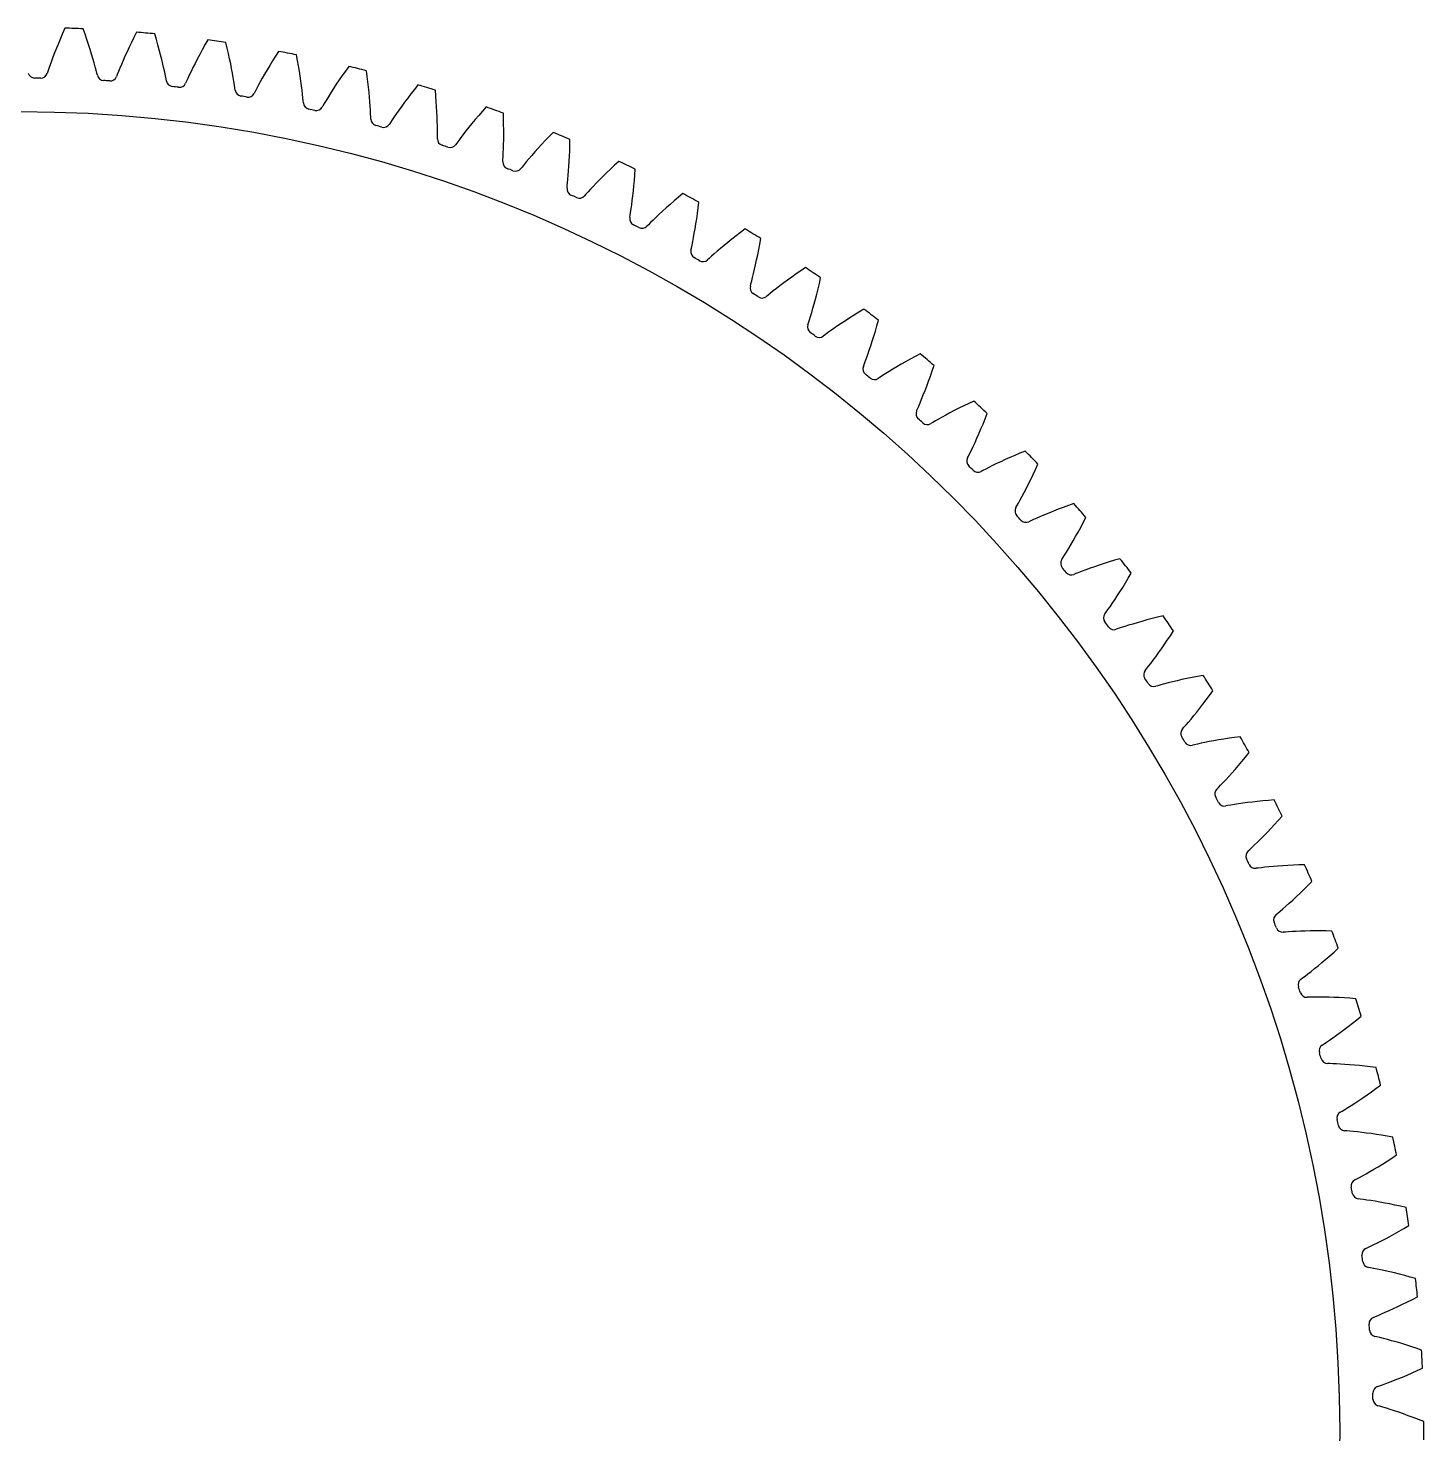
# Model space of a CAD drawing. Header units: millimetres. Extents: x -94 to 94, y -94 to 94.
# Drawn here: x 0.5 to 93.8, y -0.2 to 93.7 of the extents above; entities that cross this region are included whole.
import ezdxf

# ---------------------------------------------------------------- set-up
doc = ezdxf.new("R2010")
doc.units = ezdxf.units.MM

msp = doc.modelspace()

# ---------------------------------------------------------------- linework, layer by layer
at = {"layer": 'bore'}
msp.add_circle((0, 0), 88.125, dxfattribs=at)
at = {"layer": 'thin_ring_external'}
for p, q in [((2.678878, 93.01044), (2.54108, 92.680288)), ((2.82556, 93.351488), (2.678878, 93.01044)), ((2.981107, 93.702591), (2.82556, 93.351488)), ((4.328717, 93.293871), (4.200503, 93.65585)), ((4.448862, 92.942595), (4.328717, 93.293871)), ((7.588457, 93.085442), (7.424552, 92.752328)), ((7.761728, 93.428144), (7.588457, 93.085442)), ((9.086711, 92.951148), (8.977147, 93.319201)), ((2.292392, 92.056954), (2.18178, 91.766594)), ((2.412218, 92.362045), (2.292392, 92.056954)), ((2.54108, 92.680288), (2.412218, 92.362045)), ((4.560983, 92.602864), (4.448862, 92.942595)), ((4.665106, 92.27569), (4.560983, 92.602864)), ((4.761226, 91.962322), (4.665106, 92.27569)), ((7.125132, 92.118395), (6.989884, 91.81982)), ((7.270076, 92.429643), (7.125132, 92.118395)), ((7.424552, 92.752328), (7.270076, 92.429643)), ((9.188763, 92.594195), (9.086711, 92.951148)), ((9.28339, 92.249182), (9.188763, 92.594195)), ((9.370672, 91.917119), (9.28339, 92.249182)), ((12.150856, 92.252235), (11.980105, 91.937859)), ((12.331556, 92.576546), (12.150856, 92.252235)), ((12.5221, 92.909954), (12.331556, 92.576546)), ((13.820999, 92.365925), (13.730371, 92.739093)), ((13.904691, 92.004227), (13.820999, 92.365925)), ((17.249803, 92.149372), (17.042483, 91.826129)), ((1.989663, 91.239317), (1.909706, 91.009981)), ((2.080691, 91.49306), (1.989663, 91.239317)), ((2.18178, 91.766594), (2.080691, 91.49306)), ((4.849286, 91.664346), (4.761226, 91.962322)), ((4.92914, 91.383877), (4.849286, 91.664346)), ((5.000477, 91.12391), (4.92914, 91.383877)), ((5.062644, 90.889126), (5.000477, 91.12391)), ((6.749667, 91.267472), (6.645801, 91.018708)), ((6.864591, 91.535486), (6.749667, 91.267472)), ((6.989884, 91.81982), (6.864591, 91.535486)), ((9.450666, 91.599251), (9.370672, 91.917119)), ((9.523396, 91.297167), (9.450666, 91.599251)), ((9.588825, 91.012987), (9.523396, 91.297167)), ((11.669141, 91.343139), (11.529493, 91.065573)), ((11.819458, 91.634418), (11.669141, 91.343139)), ((11.980105, 91.937859), (11.819458, 91.634418)), ((13.981579, 91.654833), (13.904691, 92.004227)), ((14.051791, 91.318746), (13.981579, 91.654833)), ((14.11545, 90.997208), (14.051791, 91.318746)), ((16.65888, 91.20622), (16.482948, 90.911378)), ((16.84546, 91.511468), (16.65888, 91.20622)), ((17.042483, 91.826129), (16.84546, 91.511468)), ((18.519229, 91.539731), (18.447774, 91.917039)), ((18.584344, 91.174231), (18.519229, 91.539731)), ((18.643291, 90.821367), (18.584344, 91.174231)), ((21.932504, 91.148383), (21.708949, 90.836147)), ((1.843034, 90.813652), (1.79611, 90.679393)), ((1.909706, 91.009981), (1.843034, 90.813652)), ((5.114091, 90.68827), (5.062644, 90.889126)), ((5.1506, 90.550812), (5.114091, 90.68827)), ((6.477629, 90.601084), (6.42391, 90.469396)), ((6.554238, 90.793753), (6.477629, 90.601084)), ((6.645801, 91.018708), (6.554238, 90.793753)), ((9.646795, 90.749717), (9.588825, 91.012987)), ((9.696893, 90.512064), (9.646795, 90.749717)), ((9.738017, 90.308843), (9.696893, 90.512064)), ((9.76746, 90.169701), (9.738017, 90.308843)), ((11.181672, 90.340654), (11.095324, 90.152149)), ((11.284601, 90.56064), (11.181672, 90.340654)), ((11.401034, 90.803776), (11.284601, 90.56064)), ((11.529493, 91.065573), (11.401034, 90.803776)), ((14.172661, 90.691805), (14.11545, 90.997208)), ((14.223494, 90.404655), (14.172661, 90.691805)), ((14.267946, 90.138768), (14.223494, 90.404655)), ((16.164315, 90.358081), (16.022656, 90.103184)), ((16.317954, 90.628154), (16.164315, 90.358081)), ((16.482948, 90.911378), (16.317954, 90.628154)), ((18.696251, 90.482133), (18.643291, 90.821367)), ((18.743409, 90.157764), (18.696251, 90.482133)), ((18.784951, 89.849839), (18.743409, 90.157764)), ((21.294193, 90.236635), (21.103436, 89.95116)), ((21.496116, 90.531957), (21.294193, 90.236635)), ((21.708949, 90.836147), (21.496116, 90.531957)), ((23.169145, 90.474719), (23.117048, 90.855185)), ((23.215512, 90.106372), (23.169145, 90.474719)), ((11.095324, 90.152149), (11.034952, 90.023375)), ((14.305843, 89.898868), (14.267946, 90.138768)), ((14.336537, 89.693812), (14.305843, 89.898868)), ((14.358837, 89.553347), (14.336537, 89.693812)), ((15.684073, 89.468017), (15.617204, 89.342494)), ((15.779933, 89.651867), (15.684073, 89.468017)), ((15.893961, 89.866311), (15.779933, 89.651867)), ((16.022656, 90.103184), (15.893961, 89.866311)), ((18.821056, 89.560467), (18.784951, 89.849839)), ((18.851873, 89.292658), (18.821056, 89.560467)), ((18.877472, 89.051135), (18.851873, 89.292658)), ((20.756967, 89.414854), (20.602478, 89.167524)), ((20.924195, 89.67673), (20.756967, 89.414854)), ((21.103436, 89.95116), (20.924195, 89.67673)), ((23.256364, 89.750958), (23.215512, 90.106372)), ((23.291934, 89.409463), (23.256364, 89.750958)), ((23.322468, 89.083109), (23.291934, 89.409463)), ((26.090691, 89.316259), (25.873952, 89.031632)), ((26.318779, 89.609185), (26.090691, 89.316259)), ((26.557984, 89.909599), (26.318779, 89.609185)), ((27.758615, 89.17367), (27.726013, 89.556299)), ((18.897656, 88.844779), (18.877472, 89.051135)), ((18.912754, 88.703359), (18.897656, 88.844779)), ((20.231904, 88.550473), (20.158713, 88.428528)), ((20.337027, 88.729188), (20.231904, 88.550473)), ((20.461856, 88.93753), (20.337027, 88.729188)), ((20.602478, 89.167524), (20.461856, 88.93753)), ((23.348233, 88.773464), (23.322468, 89.083109)), ((23.369515, 88.482626), (23.348233, 88.773464)), ((23.386618, 88.213593), (23.369515, 88.482626)), ((25.475848, 88.49135), (25.295467, 88.238355)), ((25.668867, 88.75627), (25.475848, 88.49135)), ((25.873952, 89.031632), (25.668867, 88.75627)), ((27.786113, 88.803436), (27.758615, 89.17367)), ((27.808765, 88.446399), (27.786113, 88.803436)), ((27.826851, 88.103533), (27.808765, 88.446399)), ((31.114179, 88.43625), (30.859946, 88.148442)), ((23.399851, 87.971078), (23.386618, 88.213593)), ((23.409472, 87.763961), (23.399851, 87.971078)), ((23.41733, 87.621955), (23.409472, 87.763961)), ((24.726953, 87.401911), (24.647631, 87.283862)), ((24.841063, 87.575026), (24.726953, 87.401911)), ((24.976368, 87.776722), (24.841063, 87.575026)), ((25.12855, 87.999235), (24.976368, 87.776722)), ((25.295467, 88.238355), (25.12855, 87.999235)), ((27.840682, 87.776046), (27.826851, 88.103533)), ((27.850603, 87.465489), (27.840682, 87.776046)), ((27.857006, 87.173944), (27.850603, 87.465489)), ((30.386209, 87.594356), (30.167331, 87.329825)), ((30.617198, 87.867545), (30.386209, 87.594356)), ((30.859946, 88.148442), (30.617198, 87.867545)), ((32.275666, 87.639977), (32.262644, 88.023771)), ((32.284224, 87.268821), (32.275666, 87.639977)), ((27.86035, 86.904388), (27.857006, 87.173944)), ((27.860216, 86.454176), (27.861183, 86.661514)), ((27.860812, 86.311954), (27.860216, 86.454176)), ((27.861183, 86.661514), (27.86035, 86.904388)), ((29.589064, 86.601366), (29.425719, 86.386914)), ((29.767973, 86.831651), (29.589064, 86.601366)), ((29.961037, 87.075106), (29.767973, 86.831651)), ((30.167331, 87.329825), (29.961037, 87.075106)), ((32.288616, 86.911094), (32.284224, 87.268821)), ((32.286262, 86.239986), (32.289171, 86.567752)), ((32.289171, 86.567752), (32.288616, 86.911094)), ((35.320602, 86.457731), (35.063829, 86.189594)), ((35.589199, 86.732182), (35.320602, 86.457731)), ((29.157491, 86.025327), (29.072245, 85.911482)), ((29.280292, 86.19239), (29.157491, 86.025327)), ((29.425719, 86.386914), (29.280292, 86.19239)), ((32.261397, 85.368461), (32.271822, 85.637836)), ((32.271822, 85.637836), (32.280313, 85.929327)), ((32.280313, 85.929327), (32.286262, 86.239986)), ((34.587093, 85.675546), (34.368061, 85.431693)), ((34.819192, 85.928556), (34.587093, 85.675546)), ((35.063829, 86.189594), (34.819192, 85.928556)), ((36.684229, 85.149047), (36.698109, 85.506532)), ((36.698109, 85.506532), (36.708514, 85.877641)), ((36.708514, 85.877641), (36.715105, 86.2616)), ((32.231609, 84.776775), (32.238275, 84.918842)), ((32.238275, 84.918842), (32.249828, 85.125861)), ((32.249828, 85.125861), (32.261397, 85.368461)), ((33.643133, 84.584887), (33.511961, 84.424313)), ((33.798302, 84.771732), (33.643133, 84.584887)), ((33.972384, 84.977565), (33.798302, 84.771732)), ((34.162818, 85.198414), (33.972384, 84.977565)), ((34.368061, 85.431693), (34.162818, 85.198414)), ((36.647612, 84.478935), (36.667253, 84.806125)), ((36.667253, 84.806125), (36.684229, 85.149047)), ((39.689112, 84.541461), (39.418982, 84.286785)), ((39.971372, 84.801839), (39.689112, 84.541461)), ((33.511961, 84.424313), (33.421013, 84.31497)), ((36.554337, 83.368123), (36.578278, 83.609816)), ((36.578278, 83.609816), (36.602444, 83.878308)), ((36.602444, 83.878308), (36.625808, 84.168985)), ((36.625808, 84.168985), (36.647612, 84.478935)), ((38.91662, 83.79775), (38.685423, 83.565399)), ((39.161335, 84.038579), (38.91662, 83.79775)), ((39.418982, 84.286785), (39.161335, 84.038579)), ((41.016253, 83.521167), (41.045593, 83.89126)), ((41.045593, 83.89126), (41.071781, 84.274381)), ((36.518317, 83.020424), (36.532229, 83.161965)), ((36.532229, 83.161965), (36.554337, 83.368123)), ((37.918202, 82.756713), (37.779002, 82.603046)), ((38.082709, 82.935391), (37.918202, 82.756713)), ((38.267074, 83.132066), (38.082709, 82.935391)), ((38.468536, 83.342904), (38.267074, 83.132066)), ((38.685423, 83.565399), (38.468536, 83.342904)), ((40.913351, 82.497488), (40.949674, 82.823248)), ((40.949674, 82.823248), (40.984138, 83.164857)), ((40.984138, 83.164857), (41.016253, 83.521167)), ((44.249264, 82.650258), (43.954077, 82.404631)), ((37.779002, 82.603046), (37.68259, 82.498489)), ((40.799731, 81.633043), (40.837574, 81.899951)), ((40.837574, 81.899951), (40.87575, 82.189056)), ((40.87575, 82.189056), (40.913351, 82.497488)), ((43.144618, 81.701335), (42.901859, 81.481092)), ((43.401311, 81.929354), (43.144618, 81.701335)), ((43.671295, 82.164081), (43.401311, 81.929354)), ((43.954077, 82.404631), (43.671295, 82.164081)), ((45.275589, 81.686016), (45.321305, 82.067301)), ((40.709753, 81.047481), (40.730874, 81.188128)), ((40.730874, 81.188128), (40.763479, 81.392888)), ((40.763479, 81.392888), (40.799731, 81.633043)), ((42.267762, 80.882681), (42.094346, 80.712636)), ((42.46193, 81.069686), (42.267762, 80.882681)), ((42.673894, 81.269961), (42.46193, 81.069686)), ((42.901859, 81.481092), (42.673894, 81.269961)), ((45.125261, 80.624295), (45.177123, 80.963698)), ((45.177123, 80.963698), (45.22739, 81.317904)), ((45.22739, 81.317904), (45.275589, 81.686016)), ((41.947483, 80.566276), (41.845857, 80.466779)), ((42.094346, 80.712636), (41.947483, 80.566276)), ((44.966164, 79.707926), (45.019052, 79.994705)), ((45.019052, 79.994705), (45.072353, 80.300815)), ((45.072353, 80.300815), (45.125261, 80.624295)), ((47.809676, 79.82702), (47.528058, 79.606386)), ((48.104371, 80.052818), (47.809676, 79.82702)), ((48.411715, 80.283052), (48.104371, 80.052818)), ((44.794982, 78.863095), (44.823257, 79.00248)), ((44.823257, 79.00248), (44.866275, 79.205309)), ((44.866275, 79.205309), (44.914742, 79.443299)), ((44.914742, 79.443299), (44.966164, 79.707926)), ((46.767921, 78.984995), (46.546007, 78.795803)), ((47.006369, 79.18421), (46.767921, 78.984995)), ((47.260057, 79.39177), (47.006369, 79.18421)), ((47.528058, 79.606386), (47.260057, 79.39177)), ((49.252247, 78.551315), (49.320534, 78.902492)), ((49.320534, 78.902492), (49.387466, 79.267663)), ((49.387466, 79.267663), (49.452591, 79.646116)), ((46.006526, 78.319319), (45.899953, 78.22514)), ((46.160672, 78.457988), (46.006526, 78.319319)), ((46.342544, 78.618957), (46.160672, 78.457988)), ((46.546007, 78.795803), (46.342544, 78.618957)), ((49.113766, 77.894646), (49.183122, 78.215003)), ((49.183122, 78.215003), (49.252247, 78.551315)), ((48.85202, 76.811091), (48.912575, 77.046296)), ((48.912575, 77.046296), (48.977442, 77.307952)), ((48.977442, 77.307952), (49.044904, 77.591657)), ((49.044904, 77.591657), (49.113766, 77.894646)), ((51.53081, 77.075733), (51.2522, 76.875082)), ((51.823326, 77.2817), (51.53081, 77.075733)), ((52.129166, 77.492156), (51.823326, 77.2817)), ((52.447865, 77.706396), (52.129166, 77.492156)), ((53.370497, 76.642509), (53.454861, 77.017143)), ((48.763346, 76.472965), (48.798701, 76.610724)), ((48.798701, 76.610724), (48.85202, 76.811091)), ((50.296424, 76.150125), (50.106569, 75.998653)), ((50.508651, 76.316352), (50.296424, 76.150125)), ((50.739936, 76.493966), (50.508651, 76.316352)), ((50.988245, 76.680746), (50.739936, 76.493966)), ((51.2522, 76.875082), (50.988245, 76.680746)), ((53.198877, 75.934001), (53.285006, 76.281232)), ((53.285006, 76.281232), (53.370497, 76.642509)), ((49.945544, 75.868035), (49.834301, 75.779421)), ((50.106569, 75.998653), (49.945544, 75.868035)), ((52.942804, 74.986181), (53.027047, 75.285259)), ((53.027047, 75.285259), (53.11267, 75.601657)), ((53.11267, 75.601657), (53.198877, 75.934001)), ((52.646835, 74.019099), (52.710315, 74.216482)), ((52.710315, 74.216482), (52.782801, 74.448289)), ((52.782801, 74.448289), (52.860944, 74.706291)), ((52.860944, 74.706291), (52.942804, 74.986181)), ((55.399123, 74.343998), (55.110632, 74.157835)), ((55.701775, 74.534761), (55.399123, 74.343998)), ((56.017962, 74.729326), (55.701775, 74.534761)), ((56.347184, 74.927013), (56.017962, 74.729326)), ((52.604492, 73.883325), (52.646835, 74.019099)), ((53.921744, 73.341046), (53.75426, 73.218821)), ((54.119086, 73.482626), (53.921744, 73.341046)), ((54.339523, 73.6378), (54.119086, 73.482626)), ((54.579576, 73.803372), (54.339523, 73.6378)), ((54.837098, 73.97723), (54.579576, 73.803372)), ((55.110632, 74.157835), (54.837098, 73.97723)), ((57.006717, 73.118583), (57.110464, 73.460964)), ((57.110464, 73.460964), (57.21429, 73.817404)), ((57.21429, 73.817404), (57.317673, 74.187242)), ((53.75426, 73.218821), (53.638637, 73.136002)), ((56.702582, 72.185075), (56.801986, 72.479461)), ((56.801986, 72.479461), (56.903653, 72.791074)), ((56.903653, 72.791074), (57.006717, 73.118583)), ((56.357619, 71.234366), (56.431095, 71.428251)), ((56.431095, 71.428251), (56.515323, 71.656054)), ((56.515323, 71.656054), (56.606538, 71.90973)), ((56.606538, 71.90973), (56.702582, 72.185075)), ((59.122907, 71.418308), (58.825286, 71.247119)), ((59.434904, 71.593369), (59.122907, 71.418308)), ((59.760613, 71.771535), (59.434904, 71.593369)), ((60.0995, 71.952155), (59.760613, 71.771535)), ((56.308399, 71.100931), (56.357619, 71.234366)), ((57.596244, 70.4921), (57.422737, 70.378586)), ((57.800557, 70.62342), (57.596244, 70.4921)), ((58.02863, 70.767135), (57.800557, 70.62342)), ((58.276824, 70.920235), (58.02863, 70.767135)), ((58.542887, 71.080716), (58.276824, 70.920235)), ((58.825286, 71.247119), (58.542887, 71.080716)), ((60.665833, 70.112407), (60.786927, 70.449044)), ((60.786927, 70.449044), (60.908818, 70.799718)), ((60.908818, 70.799718), (61.03095, 71.163794)), ((57.422737, 70.378586), (57.303037, 70.30178)), ((60.428735, 69.484572), (60.546181, 69.790588)), ((60.546181, 69.790588), (60.665833, 70.112407)), ((60.004653, 68.453672), (60.100402, 68.676877)), ((60.100402, 68.676877), (60.204451, 68.925564)), ((60.204451, 68.925564), (60.314429, 69.195646)), ((60.314429, 69.195646), (60.428735, 69.484572)), ((63.347356, 68.626501), (63.012974, 68.465198)), ((63.695024, 68.789581), (63.347356, 68.626501)), ((59.865404, 68.133044), (59.921373, 68.263792)), ((59.921373, 68.263792), (60.004653, 68.453672)), ((61.566347, 67.711847), (61.331233, 67.579965)), ((61.822034, 67.852074), (61.566347, 67.711847)), ((62.095945, 67.998761), (61.822034, 67.852074)), ((62.386472, 68.150527), (62.095945, 67.998761)), ((62.692446, 68.306297), (62.386472, 68.150527)), ((63.012974, 68.465198), (62.692446, 68.306297)), ((64.444441, 67.597323), (64.585004, 67.954689)), ((60.941405, 67.354742), (60.817939, 67.284148)), ((61.120482, 67.459249), (60.941405, 67.354742)), ((61.331233, 67.579965), (61.120482, 67.459249)), ((64.030751, 66.608026), (64.166679, 66.923316)), ((64.166679, 66.923316), (64.304804, 67.253331)), ((64.304804, 67.253331), (64.444441, 67.597323)), ((63.528687, 65.51853), (63.645298, 65.76158)), ((63.645298, 65.76158), (63.768923, 66.025694)), ((63.768923, 66.025694), (63.897833, 66.308407)), ((63.897833, 66.308407), (64.030751, 66.608026)), ((63.266226, 64.987405), (63.328799, 65.115125)), ((63.328799, 65.115125), (63.421665, 65.300505)), ((63.421665, 65.300505), (63.528687, 65.51853)), ((65.784899, 64.876138), (65.487002, 64.739405)), ((66.098427, 65.016081), (65.784899, 64.876138)), ((66.426651, 65.158409), (66.098427, 65.016081)), ((66.768833, 65.302428), (66.426651, 65.158409)), ((67.124374, 65.447543), (66.768833, 65.302428)), ((64.301084, 64.155178), (64.174174, 64.09098)), ((64.485263, 64.250404), (64.301084, 64.155178)), ((64.701903, 64.360201), (64.485263, 64.250404)), ((64.943444, 64.479907), (64.701903, 64.360201)), ((65.205958, 64.606895), (64.943444, 64.479907)), ((65.487002, 64.739405), (65.205958, 64.606895)), ((67.500122, 63.559629), (67.654917, 63.882161)), ((67.654917, 63.882161), (67.811937, 64.218575)), ((67.811937, 64.218575), (67.970564, 64.568297)), ((67.057052, 62.683488), (67.200229, 62.95925)), ((67.200229, 62.95925), (67.348272, 63.251692)), ((67.348272, 63.251692), (67.500122, 63.559629)), ((66.673218, 61.976976), (66.791233, 62.189252)), ((66.791233, 62.189252), (66.920102, 62.426031)), ((66.920102, 62.426031), (67.057052, 62.683488)), ((66.501995, 61.672222), (66.571007, 61.79658)), ((66.571007, 61.79658), (66.673218, 61.976976)), ((68.151112, 61.079746), (67.903773, 60.97253)), ((68.419767, 61.193164), (68.151112, 61.079746)), ((68.70721, 61.31115), (68.419767, 61.193164)), ((69.011701, 61.432495), (68.70721, 61.31115)), ((69.331965, 61.556247), (69.011701, 61.432495)), ((69.667029, 61.681629), (69.331965, 61.556247)), ((70.016118, 61.807988), (69.667029, 61.681629)), ((70.378604, 61.93476), (70.016118, 61.807988)), ((67.493008, 60.788239), (67.362986, 60.730605)), ((67.681809, 60.873937), (67.493008, 60.788239)), ((67.903773, 60.97253), (67.681809, 60.873937)), ((70.657464, 60.030123), (70.828526, 60.34433)), ((70.828526, 60.34433), (71.002518, 60.672288)), ((71.002518, 60.672288), (71.178796, 61.013454)), ((70.020319, 58.92762), (70.170236, 59.177748)), ((70.170236, 59.177748), (70.327307, 59.445839)), ((70.327307, 59.445839), (70.490089, 59.730341)), ((70.490089, 59.730341), (70.657464, 60.030123)), ((69.564267, 58.196143), (69.639539, 58.316814)), ((69.639539, 58.316814), (69.750828, 58.491756)), ((69.750828, 58.491756), (69.879527, 58.69773)), ((69.879527, 58.69773), (70.020319, 58.92762)), ((73.449225, 58.260397), (73.080738, 58.152299)), ((70.701781, 57.338657), (70.508851, 57.262712)), ((70.92849, 57.425787), (70.701781, 57.338657)), ((71.180981, 57.520234), (70.92849, 57.425787)), ((71.455077, 57.619787), (71.180981, 57.520234)), ((71.748169, 57.722943), (71.455077, 57.619787)), ((72.058458, 57.828581), (71.748169, 57.722943)), ((72.384624, 57.935819), (72.058458, 57.828581)), ((72.725653, 58.043929), (72.384624, 57.935819)), ((73.080738, 58.152299), (72.725653, 58.043929)), ((74.007863, 56.967714), (74.20133, 57.299434)), ((70.508851, 57.262712), (70.376055, 57.211791)), ((73.630469, 56.344005), (73.817351, 56.649068)), ((73.817351, 56.649068), (74.007863, 56.967714)), ((72.93786, 55.275473), (73.100354, 55.51762)), ((73.100354, 55.51762), (73.270908, 55.777342)), ((73.270908, 55.777342), (73.448005, 56.05316)), ((73.448005, 56.05316), (73.630469, 56.344005)), ((72.445054, 54.568236), (72.526389, 54.684907)), ((72.526389, 54.684907), (72.646465, 54.853939)), ((72.646465, 54.853939), (72.785514, 55.053072)), ((72.785514, 55.053072), (72.93786, 55.275473)), ((73.340744, 53.587792), (73.205522, 53.543719)), ((73.537301, 53.653787), (73.340744, 53.587792)), ((73.768163, 53.729228), (73.537301, 53.653787)), ((74.025146, 53.810659), (73.768163, 53.729228)), ((74.303968, 53.896087), (74.025146, 53.810659)), ((74.601945, 53.984142), (74.303968, 53.896087)), ((74.917224, 54.073799), (74.601945, 53.984142)), ((75.24844, 54.164243), (74.917224, 54.073799)), ((75.594544, 54.254799), (75.24844, 54.164243)), ((75.954699, 54.344897), (75.594544, 54.254799)), ((76.328225, 54.434038), (75.954699, 54.344897)), ((76.411381, 52.510892), (76.613596, 52.806014)), ((76.613596, 52.806014), (76.820129, 53.114517)), ((76.820129, 53.114517), (77.030282, 53.435926)), ((75.665116, 51.479119), (75.839761, 51.712653)), ((75.839761, 51.712653), (76.023355, 51.963327)), ((76.023355, 51.963327), (76.214304, 52.229743)), ((76.214304, 52.229743), (76.411381, 52.510892)), ((75.13684, 50.797968), (75.224026, 50.910333)), ((75.224026, 50.910333), (75.352577, 51.073013)), ((75.352577, 51.073013), (75.501612, 51.264786)), ((75.501612, 51.264786), (75.665116, 51.479119)), ((75.9813, 49.773068), (75.844003, 49.735957)), ((76.18097, 49.828941), (75.9813, 49.773068)), ((76.415383, 49.892495), (76.18097, 49.828941)), ((76.676189, 49.960699), (76.415383, 49.892495)), ((76.959009, 50.031778), (76.676189, 49.960699)), ((77.261094, 50.104503), (76.959009, 50.031778)), ((77.580539, 50.177945), (77.261094, 50.104503)), ((77.915941, 50.251359), (77.580539, 50.177945)), ((78.266217, 50.324125), (77.915941, 50.251359)), ((78.630504, 50.395715), (78.266217, 50.324125)), ((79.008094, 50.465668), (78.630504, 50.395715)), ((79.209964, 48.825196), (79.43198, 49.122751)), ((79.43198, 49.122751), (79.65827, 49.43301)), ((78.381311, 47.772774), (78.577465, 48.013746)), ((78.577465, 48.013746), (78.781769, 48.270065)), ((78.781769, 48.270065), (78.992944, 48.540784)), ((78.992944, 48.540784), (79.209964, 48.825196)), ((77.632603, 46.895173), (77.725413, 47.00294)), ((77.725413, 47.00294), (77.862102, 47.158844)), ((77.862102, 47.158844), (78.020735, 47.342757)), ((78.020735, 47.342757), (78.194969, 47.548461)), ((78.194969, 47.548461), (78.381311, 47.772774)), ((79.413273, 46.036941), (79.127192, 45.980396)), ((79.718677, 46.094148), (79.413273, 46.036941)), ((80.041455, 46.151183), (79.718677, 46.094148)), ((80.380168, 46.207374), (80.041455, 46.151183)), ((80.733703, 46.26216), (80.380168, 46.207374)), ((81.10117, 46.315056), (80.733703, 46.26216)), ((81.481839, 46.365638), (81.10117, 46.315056)), ((78.423629, 45.828491), (78.284617, 45.798439)), ((78.625892, 45.874096), (78.423629, 45.828491)), ((78.863244, 45.925598), (78.625892, 45.874096)), ((79.127192, 45.980396), (78.863244, 45.925598)), ((81.836603, 45.002829), (82.07844, 45.301129)), ((80.926576, 43.938903), (81.143701, 44.184455)), ((81.143701, 44.184455), (81.368423, 44.444039)), ((81.368423, 44.444039), (81.599683, 44.716999)), ((81.599683, 44.716999), (81.836603, 45.002829)), ((80.168494, 43.121643), (80.336311, 43.297216)), ((80.336311, 43.297216), (80.520821, 43.493756)), ((80.520821, 43.493756), (80.718373, 43.708261)), ((80.718373, 43.708261), (80.926576, 43.938903)), ((79.925831, 42.870034), (80.024022, 42.972922)), ((80.024022, 42.972922), (80.168494, 43.121643)), ((80.66136, 41.764354), (80.520994, 41.741439)), ((80.865687, 41.799571), (80.66136, 41.764354)), ((81.10536, 41.838887), (80.865687, 41.799571)), ((81.371762, 41.880136), (81.10536, 41.838887)), ((81.660356, 41.922), (81.371762, 41.880136)), ((81.968283, 41.963537), (81.660356, 41.922)), ((82.293553, 42.004017), (81.968283, 41.963537)), ((82.634693, 42.04284), (82.293553, 42.004017)), ((82.990564, 42.079503), (82.634693, 42.04284)), ((83.360252, 42.113567), (82.990564, 42.079503)), ((83.743008, 42.144645), (83.360252, 42.113567)), ((83.531622, 40.231344), (83.776517, 40.49214)), ((83.776517, 40.49214), (84.027723, 40.7655)), ((84.027723, 40.7655), (84.284475, 41.051062)), ((82.636603, 39.32558), (82.844851, 39.529718)), ((82.844851, 39.529718), (83.064558, 39.749428)), ((83.064558, 39.749428), (83.293938, 39.983574)), ((83.293938, 39.983574), (83.531622, 40.231344)), ((82.010541, 38.733052), (82.113859, 38.830792)), ((82.113859, 38.830792), (82.265736, 38.971942)), ((82.265736, 38.971942), (82.442298, 39.138718)), ((82.442298, 39.138718), (82.636603, 39.32558)), ((82.688654, 37.591257), (82.547302, 37.575539)), ((82.894513, 37.615996), (82.688654, 37.591257)), ((83.135881, 37.643023), (82.894513, 37.615996)), ((83.404042, 37.670615), (83.135881, 37.643023)), ((83.694397, 37.697689), (83.404042, 37.670615)), ((84.004043, 37.723449), (83.694397, 37.697689)), ((84.330955, 37.747267), (84.004043, 37.723449)), ((84.673633, 37.768621), (84.330955, 37.747267)), ((85.030912, 37.787065), (84.673633, 37.768621)), ((85.401857, 37.802208), (85.030912, 37.787065)), ((85.7857, 37.813702), (85.401857, 37.802208)), ((85.999624, 36.421818), (86.270623, 36.693898)), ((85.226871, 35.678379), (85.476896, 35.91369)), ((85.476896, 35.91369), (85.734788, 36.161641)), ((85.734788, 36.161641), (85.999624, 36.421818)), ((84.148355, 34.720568), (84.333203, 34.878111)), ((84.333203, 34.878111), (84.536796, 35.054808)), ((84.536796, 35.054808), (84.755195, 35.248046)), ((84.755195, 35.248046), (84.985835, 35.456252)), ((84.985835, 35.456252), (85.226871, 35.678379)), ((83.881296, 34.49502), (83.989469, 34.587357)), ((83.989469, 34.587357), (84.148355, 34.720568)), ((84.500224, 33.32009), (84.358253, 33.31161)), ((84.707077, 33.334285), (84.500224, 33.32009)), ((84.94951, 33.348952), (84.707077, 33.334285)), ((85.21873, 33.362816), (84.94951, 33.348952)), ((85.510089, 33.375029), (85.21873, 33.362816)), ((85.820646, 33.384945), (85.510089, 33.375029)), ((86.148348, 33.392039), (85.820646, 33.384945)), ((86.49167, 33.395868), (86.148348, 33.392039)), ((86.849424, 33.396045), (86.49167, 33.395868)), ((87.220658, 33.392228), (86.849424, 33.396045)), ((87.604588, 33.384108), (87.220658, 33.392228)), ((87.469387, 31.736801), (87.747162, 31.983116)), ((87.747162, 31.983116), (88.0317, 32.241004)), ((86.444423, 30.874416), (86.685393, 31.070574)), ((86.685393, 31.070574), (86.937456, 31.280104)), ((86.937456, 31.280104), (87.199171, 31.502342)), ((87.199171, 31.502342), (87.469387, 31.736801)), ((85.533214, 30.166995), (85.645961, 30.253688)), ((85.645961, 30.253688), (85.811441, 30.378612)), ((85.811441, 30.378612), (86.004093, 30.526511)), ((86.004093, 30.526511), (86.216442, 30.692582)), ((86.216442, 30.692582), (86.444423, 30.874416)), ((86.091341, 28.961994), (85.949123, 28.960774)), ((86.29865, 28.965609), (86.091341, 28.961994)), ((86.541515, 28.967878), (86.29865, 28.965609)), ((86.811092, 28.967977), (86.541515, 28.967878)), ((87.102695, 28.965297), (86.811092, 28.967977)), ((87.413353, 28.959343), (87.102695, 28.965297)), ((87.74099, 28.949696), (87.413353, 28.959343)), ((88.084059, 28.935989), (87.74099, 28.949696)), ((88.441356, 28.917899), (88.084059, 28.935989)), ((88.811911, 28.895131), (88.441356, 28.917899)), ((89.194925, 28.867418), (88.811911, 28.895131)), ((88.975788, 27.229164), (89.265778, 27.460974)), ((89.265778, 27.460974), (89.563112, 27.703996)), ((87.671159, 26.250282), (87.908127, 26.420239)), ((87.908127, 26.420239), (88.158798, 26.603837)), ((88.158798, 26.603837), (88.421232, 26.800223)), ((88.421232, 26.800223), (88.693953, 27.008808)), ((88.693953, 27.008808), (88.975788, 27.229164)), ((86.961985, 25.760267), (87.079012, 25.84109)), ((87.079012, 25.84109), (87.250655, 25.957402)), ((87.250655, 25.957402), (87.450607, 26.095271)), ((87.450607, 26.095271), (87.671159, 26.250282)), ((87.457857, 24.52834), (87.315762, 24.534383)), ((87.66508, 24.521365), (87.457857, 24.52834)), ((87.907744, 24.51123), (87.66508, 24.521365)), ((88.176974, 24.497564), (87.907744, 24.51123)), ((88.46806, 24.479998), (88.176974, 24.497564)), ((88.778009, 24.458189), (88.46806, 24.479998)), ((89.104726, 24.431825), (88.778009, 24.458189)), ((89.446647, 24.40062), (89.104726, 24.431825)), ((89.802554, 24.364309), (89.446647, 24.40062)), ((90.171464, 24.32265), (89.802554, 24.364309)), ((90.552563, 24.275416), (90.171464, 24.32265)), ((89.957342, 22.44481), (90.250062, 22.650488)), ((90.250062, 22.650488), (90.551509, 22.867189)), ((90.551509, 22.867189), (90.860865, 23.094712)), ((88.668973, 21.595951), (88.897152, 21.739499)), ((88.897152, 21.739499), (89.142489, 21.897134)), ((89.142489, 21.897134), (89.402208, 22.067693)), ((89.402208, 22.067693), (89.674327, 22.250423)), ((89.674327, 22.250423), (89.957342, 22.44481)), ((88.163883, 21.286333), (88.284883, 21.361076)), ((88.284883, 21.361076), (88.462242, 21.468472)), ((88.462242, 21.468472), (88.668973, 21.595951)), ((88.596205, 20.030694), (88.454604, 20.043985)), ((88.802801, 20.013147), (88.596205, 20.030694)), ((89.044631, 19.990635), (88.802801, 20.013147)), ((89.312812, 19.96324), (89.044631, 19.990635)), ((89.602621, 19.930834), (89.312812, 19.96324)), ((89.911053, 19.893227), (89.602621, 19.930834)), ((90.235997, 19.850215), (89.911053, 19.893227)), ((90.575879, 19.801591), (90.235997, 19.850215)), ((90.929468, 19.747155), (90.575879, 19.801591)), ((91.295769, 19.686714), (90.929468, 19.747155)), ((91.67396, 19.620083), (91.295769, 19.686714)), ((90.986043, 17.822257), (91.288883, 18.01272)), ((91.288883, 18.01272), (91.601002, 18.213746)), ((91.601002, 18.213746), (91.921572, 18.425177)), ((89.26043, 16.825333), (89.443041, 16.923533)), ((89.443041, 16.923533), (89.656011, 17.04029)), ((89.656011, 17.04029), (89.891222, 17.171999)), ((89.891222, 17.171999), (90.144289, 17.316902)), ((90.144289, 17.316902), (90.412377, 17.473977)), ((90.412377, 17.473977), (90.693472, 17.642574)), ((90.693472, 17.642574), (90.986043, 17.822257)), ((89.135771, 16.756866), (89.26043, 16.825333)), ((89.503415, 15.48079), (89.362677, 15.501294)), ((89.708846, 15.452717), (89.503415, 15.48079)), ((89.949211, 15.417886), (89.708846, 15.452717)), ((90.215644, 15.376834), (89.949211, 15.417886)), ((90.50342, 15.329672), (90.215644, 15.376834)), ((90.809529, 15.276366), (90.50342, 15.329672)), ((91.131853, 15.216818), (90.809529, 15.276366)), ((91.468809, 15.150903), (91.131853, 15.216818)), ((91.819157, 15.078484), (91.468809, 15.150903)), ((92.181894, 14.999418), (91.819157, 15.078484)), ((92.556189, 14.913562), (92.181894, 14.999418)), ((91.476008, 12.988698), (91.777372, 13.153207)), ((91.777372, 13.153207), (92.089542, 13.327959)), ((92.089542, 13.327959), (92.411519, 13.512786)), ((92.411519, 13.512786), (92.742466, 13.707572)), ((89.875114, 12.183682), (90.003106, 12.245694)), ((90.003106, 12.245694), (90.190493, 12.334442)), ((90.190493, 12.334442), (90.409147, 12.440173)), ((90.409147, 12.440173), (90.650777, 12.5597)), ((90.650777, 12.5597), (90.910912, 12.691492)), ((90.910912, 12.691492), (91.186671, 12.834673)), ((91.186671, 12.834673), (91.476008, 12.988698)), ((90.177121, 10.890499), (90.037614, 10.918162)), ((90.380851, 10.851973), (90.177121, 10.890499)), ((90.619124, 10.804914), (90.380851, 10.851973)), ((90.883113, 10.750311), (90.619124, 10.804914)), ((91.168106, 10.688517), (90.883113, 10.750311)), ((91.471093, 10.61965), (91.168106, 10.688517)), ((91.789957, 10.543722), (91.471093, 10.61965)), ((92.123107, 10.460688), (91.789957, 10.543722)), ((92.4693, 10.370474), (92.123107, 10.460688)), ((92.827527, 10.27299), (92.4693, 10.370474)), ((93.19695, 10.168135), (92.827527, 10.27299)), ((92.329264, 8.449843), (92.64995, 8.608427)), ((92.64995, 8.608427), (92.980944, 8.776572)), ((92.980944, 8.776572), (93.321405, 8.954206)), ((90.379983, 7.578713), (90.510975, 7.634109)), ((90.510975, 7.634109), (90.702649, 7.713172)), ((90.702649, 7.713172), (90.926416, 7.8076)), ((90.926416, 7.8076), (91.173834, 7.914634)), ((91.173834, 7.914634), (91.440359, 8.032972)), ((91.440359, 8.032972), (91.72307, 8.161886)), ((91.72307, 8.161886), (92.019893, 8.300936)), ((92.019893, 8.300936), (92.329264, 8.449843)), ((90.615566, 6.271795), (90.477653, 6.306546)), ((90.817062, 6.222917), (90.615566, 6.271795)), ((91.052622, 6.163754), (90.817062, 6.222917)), ((91.313478, 6.095742), (91.052622, 6.163754)), ((91.594944, 6.019477), (91.313478, 6.095742)), ((91.89402, 5.935229), (91.594944, 6.019477)), ((92.208591, 5.843119), (91.89402, 5.935229)), ((92.537067, 5.743182), (92.208591, 5.843119)), ((92.878202, 5.635409), (92.537067, 5.743182)), ((93.230984, 5.51976), (92.878202, 5.635409)), ((93.594571, 5.396179), (93.230984, 5.51976)), ((92.64028, 3.724433), (92.968645, 3.866436)), ((92.968645, 3.866436), (93.307793, 4.017461)), ((93.307793, 4.017461), (93.65688, 4.177479)), ((90.649061, 2.953971), (90.782711, 3.002606)), ((90.782711, 3.002606), (90.978172, 3.07178)), ((90.978172, 3.07178), (91.206469, 3.154659)), ((91.206469, 3.154659), (91.459028, 3.24892)), ((91.459028, 3.24892), (91.731248, 3.353494)), ((91.731248, 3.353494), (92.020173, 3.467805)), ((92.020173, 3.467805), (92.323709, 3.591517)), ((92.323709, 3.591517), (92.64028, 3.724433)), ((90.817605, 1.63673), (90.681646, 1.678477)), ((91.016343, 1.577627), (90.817605, 1.63673)), ((91.248574, 1.506512), (91.016343, 1.577627)), ((91.505617, 1.42527), (91.248574, 1.506512)), ((91.782822, 1.334732), (91.505617, 1.42527)), ((92.077206, 1.235324), (91.782822, 1.334732)), ((92.386663, 1.127271), (92.077206, 1.235324)), ((92.709608, 1.010693), (92.386663, 1.127271)), ((93.044795, 0.885642), (92.709608, 1.010693)), ((93.391212, 0.752131), (93.044795, 0.885642)), ((93.748014, 0.610146), (93.391212, 0.752131))]:
    msp.add_line(p, q, dxfattribs=at)
for centre, radius, start, end in [((0, 0), 93.75, 87.431982, 88.177774), ((0, 0), 93.75, 84.505153, 85.250945), ((0, 0), 93.75, 81.578323, 82.324116), ((0, 0), 93.75, 78.651494, 79.397286), ((0, 0), 93.75, 75.724665, 76.470457), ((0.952791, 90.820002), 0.45, 196.036973, 269.398933), ((0, 0), 90.375, 89.137652, 89.398933), ((1.366938, 90.814713), 0.45, 269.137652, 342.499612), ((5.588871, 90.652883), 0.45, 193.110144, 266.472104), ((0, 0), 90.375, 86.210823, 86.472104), ((6.002208, 90.626454), 0.45, 266.210823, 339.572783), ((10.210371, 90.24926), 0.45, 190.183314, 263.545275), ((0, 0), 90.375, 83.283994, 83.545275), ((10.621819, 90.20176), 0.45, 263.283994, 336.645954), ((14.805233, 89.610187), 0.45, 187.256485, 260.618445), ((15.213719, 89.541741), 0.45, 260.357164, 333.719125), ((0, 0), 93.75, 72.797835, 73.543628), ((0, 0), 90.375, 80.357164, 80.618445), ((19.36147, 88.737332), 0.45, 184.329656, 257.691616), ((0, 0), 90.375, 77.430335, 77.691616), ((19.765928, 88.648117), 0.45, 257.430335, 330.792295), ((0, 0), 93.75, 69.871006, 70.616799), ((23.867195, 87.632971), 0.45, 181.402827, 254.764787), ((0, 0), 90.375, 74.503506, 74.764787), ((24.26657, 87.523221), 0.45, 254.503506, 327.865466), ((0, 0), 93.75, 66.944177, 67.689969), ((28.310653, 86.299986), 0.45, 178.475997, 251.837958), ((0, 0), 90.375, 71.576677, 71.837958), ((28.703903, 86.169986), 0.45, 251.576677, 324.938637), ((32.680252, 84.741854), 0.45, 175.549168, 248.911128), ((0, 0), 93.75, 64.017348, 64.76314), ((0, 0), 90.375, 68.649847, 68.911128), ((33.066351, 84.591944), 0.45, 248.649847, 322.011807), ((36.964592, 82.96264), 0.45, 172.622339, 245.984299), ((0, 0), 93.75, 61.090518, 61.836311), ((0, 0), 90.375, 65.723018, 65.984299), ((37.342533, 82.793211), 0.45, 245.723018, 319.084978), ((41.152495, 80.966986), 0.45, 169.69551, 243.05747), ((0, 0), 90.375, 62.796189, 63.05747), ((41.521292, 80.77848), 0.45, 242.796189, 316.158149), ((0, 0), 93.75, 58.163689, 58.909482), ((45.233036, 78.760098), 0.45, 166.76868, 240.13064), ((0, 0), 90.375, 59.86936, 60.13064), ((45.591728, 78.553008), 0.45, 239.86936, 313.23132), ((0, 0), 93.75, 55.23686, 55.982652), ((49.19557, 76.347734), 0.45, 163.841851, 237.203811), ((0, 0), 90.375, 56.94253, 57.203811), ((49.543219, 76.122599), 0.45, 236.94253, 310.30449), ((0, 0), 93.75, 52.310031, 53.055823), ((53.029758, 73.736188), 0.45, 160.915022, 234.276982), ((0, 0), 90.375, 54.015701, 54.276982), ((53.365458, 73.493595), 0.45, 234.015701, 307.377661), ((0, 0), 93.75, 49.383201, 50.128994), ((56.725597, 70.932272), 0.45, 157.988193, 231.350153), ((0, 0), 90.375, 51.088872, 51.350153), ((57.048472, 70.672855), 0.45, 231.088872, 304.450832), ((0, 0), 93.75, 46.456372, 47.202165), ((60.273446, 67.943303), 0.45, 155.061363, 228.423323), ((0, 0), 90.375, 48.162042, 48.423323), ((60.582654, 67.667738), 0.45, 228.162042, 301.524003), ((63.664048, 64.777077), 0.45, 152.134534, 225.496494), ((0, 0), 93.75, 43.529543, 44.275335), ((0, 0), 90.375, 45.235213, 45.496494), ((63.958782, 64.486083), 0.45, 225.235213, 298.597173), ((66.888558, 61.441854), 0.45, 149.207705, 222.569665), ((0, 0), 90.375, 42.308384, 42.569665), ((0, 0), 93.75, 40.602714, 41.348506), ((67.168049, 61.136191), 0.45, 222.308384, 295.670344), ((0, 0), 93.75, 37.675884, 38.421677), ((69.938563, 57.946338), 0.45, 146.280875, 219.642836), ((0, 0), 90.375, 39.381555, 39.642836), ((70.202082, 57.626802), 0.45, 219.381555, 292.743515), ((72.806106, 54.299645), 0.45, 143.354046, 216.716006), ((0, 0), 90.375, 36.454725, 36.716006), ((73.052966, 53.967071), 0.45, 216.454725, 289.816686), ((0, 0), 93.75, 34.749055, 35.494847), ((75.483707, 50.511292), 0.45, 140.427217, 213.789177), ((0, 0), 90.375, 33.527896, 33.789177), ((75.713264, 50.166546), 0.45, 213.527896, 286.889856), ((0, 0), 93.75, 31.822226, 32.568018), ((77.96438, 46.59116), 0.45, 137.500388, 210.862348), ((0, 0), 90.375, 30.601067, 30.862348), ((0, 0), 93.75, 28.895396, 29.641189), ((78.176034, 46.235142), 0.45, 210.601067, 283.963027), ((80.241652, 42.549477), 0.45, 134.573558, 207.935518), ((0, 0), 90.375, 27.674238, 27.935518), ((80.434851, 42.183116), 0.45, 207.674238, 281.036198), ((0, 0), 93.75, 25.968567, 26.71436), ((82.309583, 38.396787), 0.45, 131.646729, 205.008689), ((0, 0), 90.375, 24.747408, 25.008689), ((82.483824, 38.02104), 0.45, 204.747408, 278.109368), ((0, 0), 93.75, 23.041738, 23.78753), ((84.162777, 34.143924), 0.45, 128.7199, 202.08186), ((0, 0), 90.375, 21.820579, 22.08186), ((84.317605, 33.75977), 0.45, 201.820579, 275.182539), ((0, 0), 93.75, 20.114909, 20.860701), ((85.796401, 29.801984), 0.45, 125.793071, 199.155031), ((0, 0), 90.375, 18.89375, 19.155031), ((85.931412, 29.410426), 0.45, 198.89375, 272.25571), ((0, 0), 93.75, 17.188079, 17.933872), ((87.206191, 25.382294), 0.45, 122.866241, 196.228201), ((0, 0), 90.375, 15.966921, 16.228201), ((87.321033, 24.984353), 0.45, 195.966921, 269.328881), ((0, 0), 93.75, 14.26125, 15.007043), ((88.388471, 20.896384), 0.45, 119.939412, 193.301372), ((0, 0), 90.375, 13.040091, 13.301372), ((88.482843, 20.493098), 0.45, 193.040091, 266.402051), ((0, 0), 93.75, 11.334421, 12.080213), ((89.340155, 16.355958), 0.45, 117.012583, 190.374543), ((0, 0), 90.375, 10.113262, 10.374543), ((89.413812, 15.94838), 0.45, 190.113262, 263.475222), ((0, 0), 93.75, 8.407592, 9.153384), ((90.058761, 11.772861), 0.45, 114.085753, 187.447714), ((0, 0), 90.375, 7.186433, 7.447714), ((90.111511, 11.362053), 0.45, 187.186433, 260.548393), ((0, 0), 93.75, 5.480762, 6.226555), ((90.542413, 7.159051), 0.45, 111.158924, 184.520884), ((0, 0), 90.375, 4.259603, 4.520884), ((90.574119, 6.746085), 0.45, 184.259603, 257.621564), ((0, 0), 93.75, 2.553933, 3.299726), ((90.789851, 2.526563), 0.45, 108.232095, 181.594055), ((0, 0), 90.375, 1.332774, 1.594055), ((90.800429, 2.112517), 0.45, 181.332774, 254.694734), ((0, 0), 93.75, 359.627104, 0.372896)]:
    msp.add_arc(centre, radius, start, end, dxfattribs=at)

doc.saveas('drawing.dxf')
